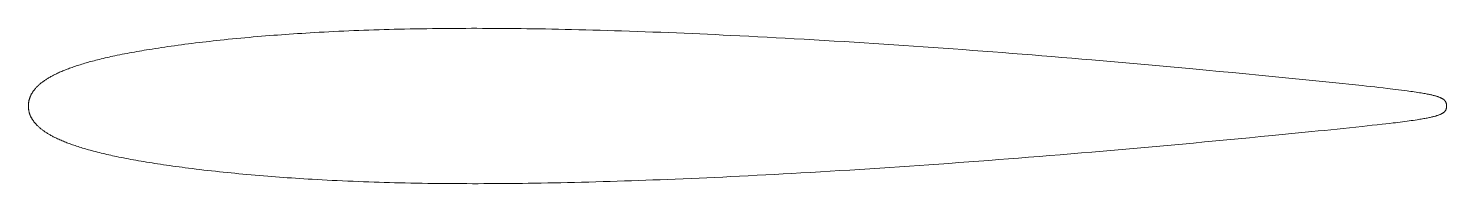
# Model space of a CAD drawing. Header units: millimetres. Extents: x 167.1 to 262.9, y 161.2 to 171.8.
import ezdxf

# ---------------------------------------------------------------- set-up
doc = ezdxf.new("R2010")
doc.units = ezdxf.units.MM
doc.layers.add('Geometries', color=7, linetype='Continuous')

msp = doc.modelspace()

# ---------------------------------------------------------------- linework, layer by layer
at = {"layer": 'Geometries', "linetype": 'Continuous', "lineweight": 13, "flags": 128}
for points in [[(167.086, 166.5), (167.087, 166.53), (167.088, 166.56), (167.089, 166.59), (167.091, 166.62), (167.093, 166.65), (167.096, 166.679), (167.1, 166.709), (167.104, 166.738), (167.109, 166.767), (167.115, 166.802), (167.121, 166.836), (167.129, 166.871), (167.137, 166.905), (167.146, 166.939), (167.156, 166.973), (167.166, 167.006), (167.177, 167.04), (167.189, 167.073), (167.201, 167.106), (167.215, 167.138), (167.228, 167.171), (167.242, 167.201), (167.256, 167.231), (167.271, 167.26), (167.286, 167.29), (167.302, 167.319), (167.319, 167.349), (167.337, 167.379), (167.356, 167.409), (167.375, 167.439), (167.394, 167.468), (167.414, 167.497), (167.434, 167.523), (167.453, 167.55), (167.474, 167.576), (167.494, 167.602), (167.515, 167.628), (167.542, 167.661), (167.57, 167.693), (167.599, 167.724), (167.627, 167.755), (167.657, 167.786), (167.687, 167.816), (167.717, 167.846), (167.749, 167.877), (167.782, 167.907), (167.815, 167.937), (167.848, 167.967), (167.882, 167.996), (167.916, 168.025), (167.957, 168.058), (167.998, 168.091), (168.04, 168.123), (168.082, 168.154), (168.126, 168.186), (168.169, 168.217), (168.214, 168.247), (168.258, 168.277), (168.303, 168.306), (168.349, 168.335), (168.395, 168.364), (168.448, 168.396), (168.503, 168.428), (168.557, 168.459), (168.612, 168.49), (168.668, 168.52), (168.723, 168.549), (168.776, 168.577), (168.829, 168.604), (168.882, 168.63), (168.935, 168.656), (168.989, 168.682), (169.058, 168.715), (169.128, 168.747), (169.198, 168.779), (169.268, 168.81), (169.339, 168.84), (169.41, 168.87), (169.48, 168.9), (169.559, 168.931), (169.637, 168.962), (169.715, 168.993), (169.794, 169.023), (169.873, 169.053), (169.962, 169.085), (170.05, 169.116), (170.139, 169.148), (170.228, 169.178), (170.317, 169.208), (170.407, 169.237), (170.496, 169.266), (170.586, 169.295), (170.689, 169.326), (170.792, 169.358), (170.895, 169.388), (170.998, 169.418), (171.102, 169.448), (171.205, 169.477), (171.309, 169.506), (171.424, 169.536), (171.538, 169.567), (171.653, 169.596), (171.767, 169.625), (171.882, 169.654), (172.013, 169.686), (172.143, 169.718), (172.274, 169.748), (172.405, 169.779), (172.536, 169.808), (172.667, 169.838), (172.798, 169.866), (172.929, 169.894), (173.094, 169.929), (173.259, 169.963), (173.425, 169.997), (173.59, 170.029), (173.756, 170.061), (173.922, 170.092), (174.088, 170.123), (174.254, 170.153), (174.42, 170.183), (174.586, 170.212), (174.75, 170.24), (174.913, 170.268), (175.076, 170.295), (175.24, 170.321), (175.453, 170.356), (175.665, 170.389), (175.878, 170.422), (176.091, 170.454), (176.304, 170.486), (176.517, 170.516), (176.73, 170.547), (176.964, 170.579), (177.199, 170.612), (177.433, 170.643), (177.668, 170.674), (177.903, 170.704), (178.142, 170.734), (178.38, 170.763), (178.619, 170.792), (178.858, 170.821), (179.097, 170.849), (179.332, 170.875), (179.567, 170.902), (179.801, 170.927), (180.036, 170.952), (180.316, 170.982), (180.596, 171.011), (180.876, 171.039), (181.156, 171.066), (181.436, 171.093), (181.716, 171.119), (181.996, 171.144), (182.276, 171.169), (182.556, 171.193), (182.836, 171.217), (183.117, 171.24), (183.397, 171.262), (183.661, 171.283), (183.926, 171.303), (184.19, 171.323), (184.455, 171.342), (184.719, 171.36), (185, 171.379), (185.28, 171.398), (185.561, 171.416), (185.842, 171.433), (186.123, 171.45), (186.403, 171.467), (186.734, 171.485), (187.065, 171.503), (187.396, 171.521), (187.727, 171.537), (188.065, 171.553), (188.403, 171.569), (188.741, 171.584), (189.079, 171.598), (189.417, 171.611), (189.755, 171.624), (190.093, 171.636), (190.436, 171.648), (190.78, 171.659), (191.123, 171.669), (191.467, 171.679), (191.81, 171.688), (192.154, 171.697), (192.497, 171.704), (192.875, 171.712), (193.253, 171.72), (193.631, 171.726), (194.009, 171.732), (194.387, 171.737), (194.765, 171.742), (195.143, 171.745), (195.521, 171.749), (195.899, 171.751), (196.277, 171.753), (196.648, 171.754), (197.019, 171.755), (197.391, 171.755), (197.762, 171.754), (198.14, 171.753), (198.518, 171.752), (198.896, 171.75), (199.274, 171.747), (199.652, 171.743), (200.023, 171.74), (200.394, 171.735), (200.766, 171.731), (201.137, 171.725), (201.579, 171.719), (202.021, 171.711), (202.462, 171.703), (202.904, 171.694), (203.346, 171.685), (203.788, 171.675), (204.27, 171.663), (204.752, 171.651), (205.234, 171.638), (205.716, 171.624), (206.198, 171.61), (206.68, 171.595), (207.162, 171.58), (207.692, 171.562), (208.222, 171.544), (208.752, 171.525), (209.282, 171.506), (209.812, 171.485), (210.342, 171.464), (210.872, 171.443), (211.401, 171.421), (211.931, 171.398), (212.461, 171.375), (212.982, 171.352), (213.502, 171.328), (214.022, 171.303), (214.542, 171.278), (215.155, 171.248), (215.768, 171.218), (216.381, 171.186), (216.994, 171.154), (217.607, 171.121), (218.219, 171.088), (218.832, 171.054), (219.506, 171.016), (220.18, 170.977), (220.854, 170.937), (221.527, 170.897), (222.201, 170.856), (222.875, 170.814), (223.549, 170.772), (224.222, 170.729), (224.896, 170.685), (225.569, 170.64), (226.231, 170.595), (226.892, 170.55), (227.553, 170.504), (228.215, 170.458), (228.888, 170.41), (229.561, 170.361), (230.234, 170.312), (230.908, 170.262), (231.581, 170.211), (232.242, 170.16), (232.903, 170.109), (233.564, 170.058), (234.224, 170.006), (234.899, 169.952), (235.573, 169.897), (236.247, 169.842), (236.921, 169.786), (237.596, 169.73), (238.27, 169.674), (238.944, 169.616), (239.708, 169.551), (240.472, 169.484), (241.236, 169.418), (242, 169.35), (242.764, 169.282), (243.515, 169.214), (244.265, 169.146), (245.015, 169.078), (245.765, 169.008), (246.658, 168.925), (247.551, 168.842), (248.444, 168.757), (249.337, 168.671), (250.229, 168.585), (251.122, 168.498), (251.804, 168.432), (252.485, 168.364), (253.167, 168.296), (253.848, 168.228), (254.529, 168.159), (254.976, 168.114), (255.422, 168.068), (255.868, 168.022), (256.314, 167.975), (256.76, 167.928), (257.205, 167.881), (257.489, 167.85), (257.773, 167.819), (258.057, 167.788), (258.34, 167.756), (258.624, 167.724), (258.907, 167.691), (259.098, 167.669), (259.289, 167.646), (259.48, 167.623), (259.67, 167.6), (259.861, 167.576), (260.052, 167.551), (260.242, 167.526), (260.363, 167.509), (260.484, 167.492), (260.606, 167.475), (260.727, 167.457), (260.847, 167.439), (260.968, 167.421), (261.089, 167.401), (261.182, 167.386), (261.275, 167.37), (261.367, 167.354), (261.46, 167.337), (261.533, 167.324), (261.605, 167.309), (261.678, 167.295), (261.751, 167.28), (261.803, 167.268), (261.855, 167.257), (261.907, 167.245), (261.96, 167.232), (262.011, 167.219), (262.063, 167.206), (262.115, 167.192), (262.166, 167.177), (262.202, 167.167), (262.238, 167.156), (262.273, 167.145), (262.309, 167.133), (262.344, 167.12), (262.379, 167.108), (262.414, 167.094), (262.449, 167.081), (262.483, 167.066), (262.506, 167.057), (262.528, 167.046), (262.55, 167.036), (262.572, 167.025), (262.594, 167.014), (262.615, 167.003), (262.636, 166.991), (262.656, 166.979), (262.676, 166.966), (262.691, 166.955), (262.706, 166.944), (262.721, 166.932), (262.735, 166.92), (262.749, 166.908), (262.762, 166.896), (262.775, 166.883), (262.787, 166.869), (262.798, 166.856), (262.808, 166.842), (262.818, 166.829), (262.827, 166.815), (262.836, 166.8), (262.844, 166.786), (262.852, 166.771), (262.859, 166.755), (262.867, 166.738), (262.874, 166.721), (262.88, 166.703), (262.886, 166.685), (262.891, 166.667), (262.896, 166.649), (262.9, 166.63), (262.903, 166.612), (262.906, 166.593), (262.909, 166.574), (262.911, 166.556), (262.912, 166.537), (262.913, 166.519), (262.914, 166.5)], [(262.914, 166.5), (262.913, 166.48), (262.913, 166.46), (262.911, 166.44), (262.91, 166.42), (262.907, 166.4), (262.904, 166.38), (262.9, 166.361), (262.896, 166.343), (262.891, 166.325), (262.886, 166.306), (262.88, 166.289), (262.874, 166.271), (262.867, 166.253), (262.86, 166.236), (262.851, 166.22), (262.843, 166.203), (262.834, 166.188), (262.824, 166.172), (262.814, 166.158), (262.803, 166.143), (262.792, 166.13), (262.781, 166.118), (262.77, 166.106), (262.758, 166.094), (262.745, 166.083), (262.732, 166.072), (262.719, 166.061), (262.704, 166.05), (262.689, 166.039), (262.674, 166.028), (262.658, 166.018), (262.641, 166.008), (262.62, 165.996), (262.599, 165.984), (262.577, 165.973), (262.555, 165.963), (262.533, 165.952), (262.51, 165.942), (262.488, 165.932), (262.45, 165.917), (262.413, 165.902), (262.375, 165.888), (262.338, 165.874), (262.3, 165.862), (262.262, 165.849), (262.218, 165.835), (262.173, 165.822), (262.128, 165.809), (262.082, 165.797), (262.028, 165.783), (261.974, 165.769), (261.919, 165.756), (261.865, 165.744), (261.81, 165.731), (261.755, 165.72), (261.676, 165.703), (261.598, 165.688), (261.52, 165.672), (261.441, 165.658), (261.362, 165.644), (261.284, 165.63), (261.191, 165.614), (261.098, 165.599), (261.005, 165.584), (260.912, 165.57), (260.779, 165.55), (260.646, 165.53), (260.513, 165.511), (260.38, 165.492), (260.246, 165.474), (260.088, 165.453), (259.929, 165.432), (259.771, 165.412), (259.612, 165.392), (259.454, 165.372), (259.295, 165.353), (259.046, 165.324), (258.796, 165.295), (258.547, 165.267), (258.212, 165.229), (257.878, 165.192), (257.544, 165.155), (257.209, 165.119), (256.784, 165.074), (256.358, 165.029), (255.932, 164.984), (255.507, 164.94), (255.081, 164.897), (254.655, 164.853), (254.229, 164.81), (253.803, 164.767), (253.134, 164.7), (252.465, 164.634), (251.795, 164.568), (251.126, 164.502), (250.362, 164.427), (249.599, 164.354), (248.835, 164.28), (248.072, 164.208), (247.308, 164.135), (246.558, 164.065), (245.808, 163.995), (245.057, 163.926), (244.307, 163.858), (243.542, 163.788), (242.776, 163.719), (242.01, 163.651), (241.244, 163.583), (240.479, 163.516), (239.713, 163.45), (238.947, 163.384), (238.233, 163.323), (237.52, 163.263), (236.807, 163.204), (236.093, 163.145), (235.379, 163.087), (234.666, 163.03), (233.993, 162.976), (233.32, 162.923), (232.647, 162.871), (231.974, 162.819), (231.301, 162.768), (230.628, 162.717), (229.955, 162.668), (229.281, 162.619), (228.608, 162.57), (227.935, 162.522), (227.273, 162.476), (226.612, 162.431), (225.951, 162.386), (225.289, 162.341), (224.615, 162.297), (223.942, 162.253), (223.268, 162.21), (222.595, 162.168), (221.921, 162.127), (221.259, 162.087), (220.597, 162.047), (219.935, 162.009), (219.273, 161.971), (218.682, 161.938), (218.091, 161.905), (217.5, 161.873), (216.909, 161.841), (216.318, 161.811), (215.727, 161.78), (215.136, 161.751), (214.545, 161.722), (214.008, 161.696), (213.472, 161.671), (212.935, 161.646), (212.399, 161.622), (211.863, 161.599), (211.326, 161.576), (210.79, 161.554), (210.253, 161.532), (209.771, 161.513), (209.29, 161.495), (208.808, 161.477), (208.326, 161.46), (207.844, 161.443), (207.362, 161.427), (206.88, 161.411), (206.398, 161.396), (205.916, 161.381), (205.434, 161.368), (204.952, 161.354), (204.47, 161.342), (203.988, 161.33), (203.506, 161.319), (203.064, 161.309), (202.623, 161.3), (202.181, 161.292), (201.739, 161.284), (201.297, 161.277), (200.855, 161.271), (200.477, 161.266), (200.099, 161.261), (199.721, 161.257), (199.343, 161.254), (198.965, 161.251), (198.594, 161.249), (198.222, 161.247), (197.851, 161.246), (197.48, 161.245), (197.101, 161.245), (196.722, 161.246), (196.343, 161.247), (195.965, 161.248), (195.586, 161.251), (195.207, 161.254), (194.828, 161.258), (194.449, 161.262), (194.07, 161.267), (193.692, 161.273), (193.313, 161.279), (192.934, 161.286), (192.555, 161.294), (192.177, 161.303), (191.829, 161.311), (191.482, 161.321), (191.135, 161.33), (190.788, 161.341), (190.441, 161.352), (190.094, 161.364), (189.736, 161.377), (189.378, 161.39), (189.021, 161.405), (188.663, 161.42), (188.305, 161.436), (187.948, 161.452), (187.611, 161.469), (187.274, 161.486), (186.937, 161.504), (186.6, 161.522), (186.263, 161.541), (185.982, 161.558), (185.701, 161.575), (185.421, 161.593), (185.14, 161.611), (184.859, 161.63), (184.579, 161.65), (184.314, 161.668), (184.05, 161.688), (183.785, 161.708), (183.521, 161.728), (183.256, 161.749), (182.976, 161.772), (182.696, 161.795), (182.416, 161.819), (182.135, 161.843), (181.855, 161.868), (181.575, 161.894), (181.311, 161.919), (181.047, 161.945), (180.783, 161.971), (180.519, 161.997), (180.256, 162.024), (179.992, 162.052), (179.728, 162.081), (179.465, 162.11), (179.201, 162.14), (178.938, 162.17), (178.679, 162.2), (178.42, 162.232), (178.162, 162.264), (177.904, 162.296), (177.691, 162.323), (177.478, 162.351), (177.265, 162.38), (177.052, 162.408), (176.839, 162.438), (176.63, 162.467), (176.421, 162.497), (176.213, 162.528), (176.004, 162.559), (175.818, 162.587), (175.632, 162.616), (175.446, 162.646), (175.26, 162.675), (175.074, 162.706), (174.888, 162.737), (174.702, 162.768), (174.517, 162.8), (174.351, 162.83), (174.184, 162.859), (174.018, 162.89), (173.852, 162.921), (173.687, 162.952), (173.524, 162.984), (173.361, 163.016), (173.199, 163.049), (173.037, 163.083), (172.907, 163.11), (172.777, 163.138), (172.648, 163.167), (172.519, 163.195), (172.389, 163.225), (172.262, 163.254), (172.136, 163.284), (172.009, 163.315), (171.883, 163.346), (171.752, 163.378), (171.622, 163.412), (171.492, 163.445), (171.362, 163.48), (171.261, 163.508), (171.159, 163.536), (171.058, 163.565), (170.956, 163.594), (170.853, 163.624), (170.75, 163.655), (170.647, 163.686), (170.544, 163.719), (170.442, 163.751), (170.34, 163.785), (170.238, 163.819), (170.158, 163.846), (170.078, 163.874), (169.999, 163.902), (169.919, 163.931), (169.84, 163.96), (169.763, 163.989), (169.685, 164.019), (169.608, 164.049), (169.531, 164.08), (169.453, 164.112), (169.375, 164.144), (169.297, 164.178), (169.22, 164.212), (169.143, 164.246), (169.066, 164.282), (168.989, 164.318), (168.935, 164.344), (168.881, 164.37), (168.827, 164.397), (168.773, 164.425), (168.72, 164.452), (168.667, 164.481), (168.614, 164.509), (168.562, 164.539), (168.515, 164.565), (168.468, 164.592), (168.422, 164.62), (168.376, 164.648), (168.33, 164.677), (168.285, 164.706), (168.24, 164.735), (168.201, 164.761), (168.163, 164.788), (168.124, 164.815), (168.086, 164.843), (168.049, 164.871), (168.011, 164.899), (167.974, 164.928), (167.938, 164.958), (167.9, 164.989), (167.862, 165.021), (167.825, 165.053), (167.789, 165.086), (167.752, 165.12), (167.717, 165.154), (167.689, 165.181), (167.662, 165.208), (167.636, 165.236), (167.609, 165.264), (167.584, 165.293), (167.558, 165.321), (167.533, 165.351), (167.51, 165.378), (167.488, 165.405), (167.467, 165.433), (167.445, 165.461), (167.425, 165.489), (167.404, 165.518), (167.384, 165.547), (167.365, 165.576), (167.346, 165.606), (167.328, 165.636), (167.31, 165.666), (167.293, 165.697), (167.278, 165.726), (167.263, 165.755), (167.248, 165.785), (167.235, 165.815), (167.221, 165.845), (167.208, 165.878), (167.195, 165.911), (167.183, 165.944), (167.172, 165.977), (167.161, 166.01), (167.151, 166.044), (167.142, 166.076), (167.134, 166.108), (167.126, 166.141), (167.12, 166.173), (167.113, 166.206), (167.108, 166.238), (167.103, 166.271), (167.098, 166.304), (167.095, 166.337), (167.092, 166.37), (167.089, 166.402), (167.088, 166.435), (167.087, 166.467), (167.086, 166.5)]]:
    msp.add_lwpolyline(points, dxfattribs=at)

doc.saveas('drawing.dxf')
